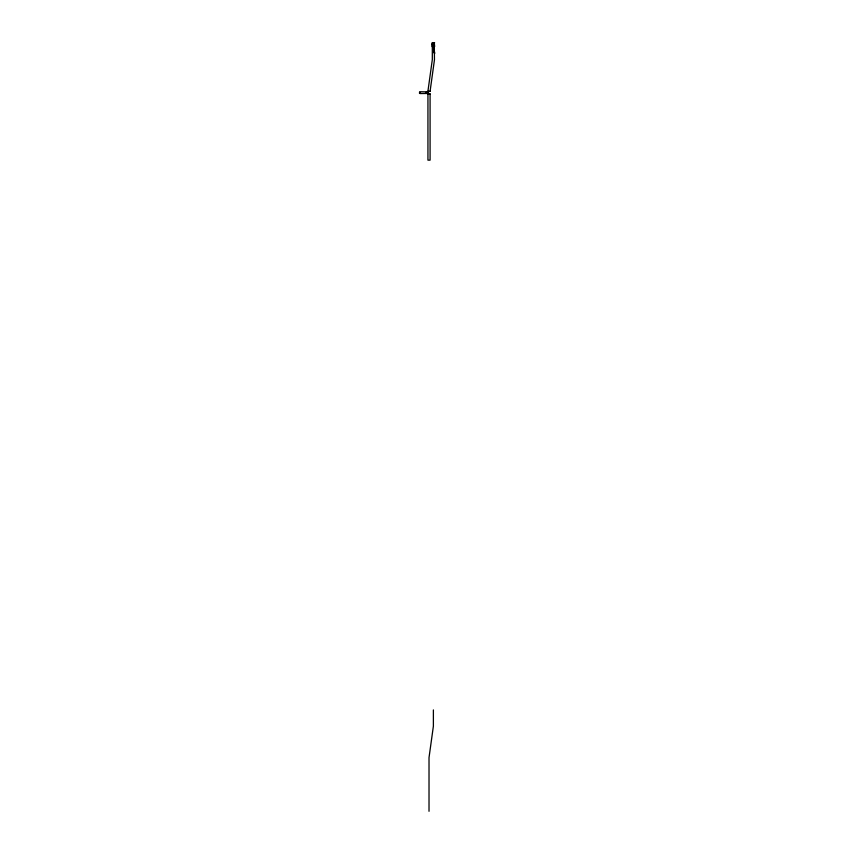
<?xml version="1.0" encoding="UTF-8"?>
<svg xmlns="http://www.w3.org/2000/svg" width="854" height="854" viewBox="0 0 854 854"><rect width="100%" height="100%" fill="white"/><g stroke="black" fill="none" stroke-linecap="round" stroke-linejoin="round"><path stroke-width="1.28" d="M433.063 46.564L433.373 43.33L434.547 53.524L433.747 43.308L434.547 53.503M426.231 92.296L426.231 92.851M427.939 91.132L432.316 59.641L432.316 47.098L434.312 47.087L434.462 59.791L430.085 91.282M420.563 93.065L419.463 93.267L419.613 91.72L427.427 91.88M426.338 92.083L427.288 91.72M428.27 91.826L428.27 93.321M428.452 91.88L428.452 93.267M433.063 43.501L434.291 52.521M427.331 93.481L419.954 93.556M432.167 43.554C434.131 50.514 430.352 44.387 432.626 43.618M434.312 43.543L434.483 46.671L433.928 46.586L434.28 43.522L434.483 46.607L434.419 43.554M433.448 43.554L433.554 44.194L434.013 43.511M432.167 46.618L433.106 46.575L432.754 43.511M434.312 47.151L432.626 47.162M427.854 91.282L430.17 91.282M427.854 93.919L430.17 93.919M433.384 46.564L434.013 46.575M432.626 46.682L432.348 43.554M433.907 49.244L434.216 50.952M433.661 43.511L433.661 46.575M433.384 709.93L433.384 726.156L429.018 757.658L429.018 811.3M430.085 93.908L430.085 160.146L427.939 160.146L427.939 93.908M432.263 42.753L434.547 42.764L432.263 42.753"/></g></svg>
